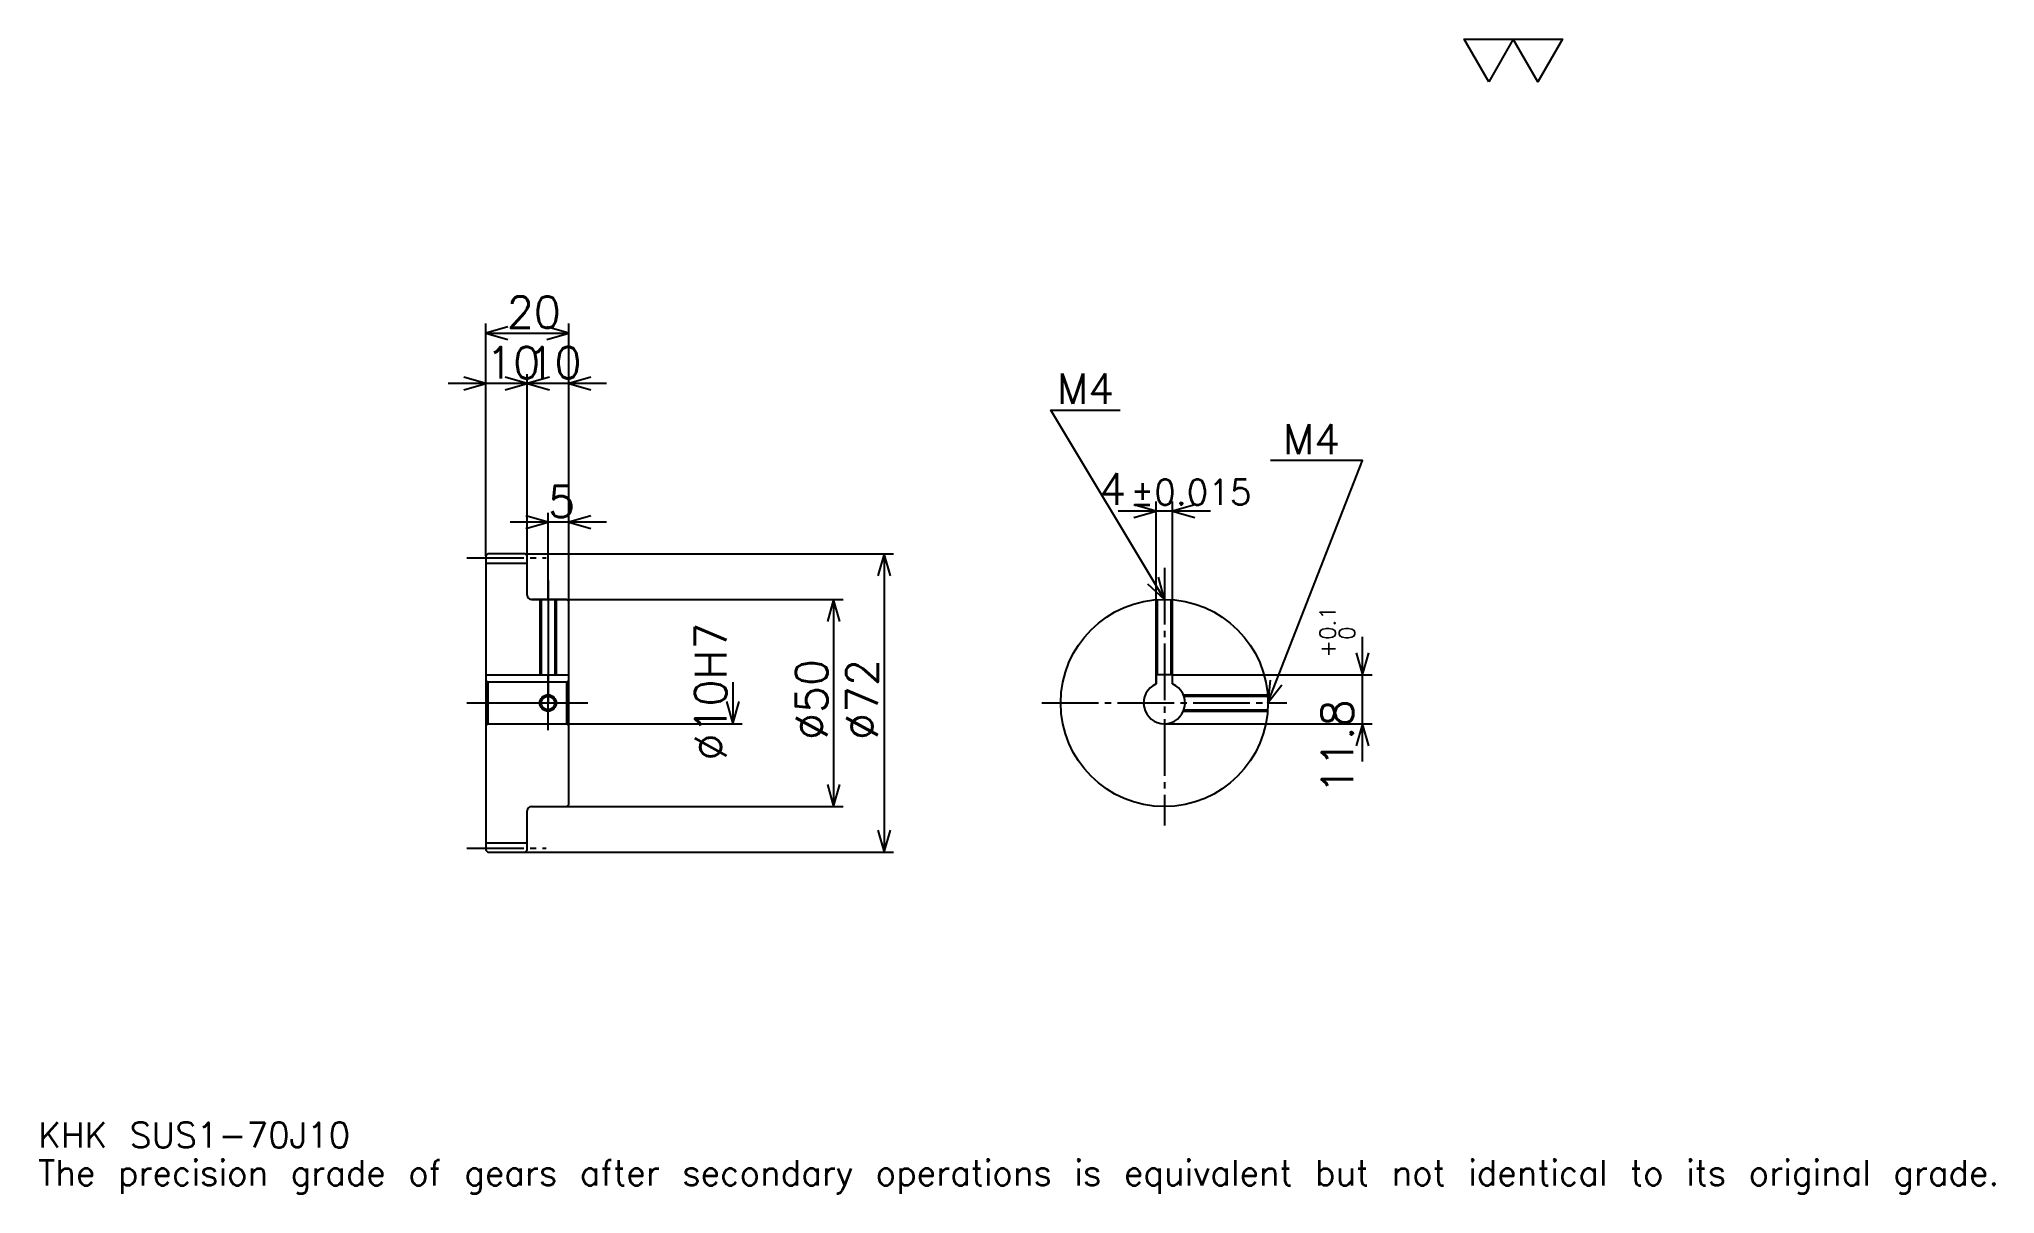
# Model space of a CAD drawing. Extents: x 15 to 487, y 6 to 284.
import ezdxf

# ---------------------------------------------------------------- set-up
doc = ezdxf.new("R2010")
doc.units = 0
doc.linetypes.add('DASHDOT', pattern=[18.260869, 13.695652, -1.521739, 1.521739, -1.521739])
doc.layers.get('0').update_dxf_attribs({"linetype": 'CONTINUOUS'})
doc.layers.add('DASHDOT', color=6, linetype='DASHDOT')
doc.styles.add('KANJI', font='TXT', dxfattribs={"bigfont": 'BIGFONT'})

msp = doc.modelspace()

# ---------------------------------------------------------------- linework, layer by layer
at = {"color": 5}
for p, q in [((123.260864, 160.021744), (123.260864, 215.565216)), ((123.260864, 213.282608), (143.260864, 213.282608)), ((143.260864, 160.021744), (143.260864, 215.565216)), ((133.260864, 160.021744), (133.260864, 203.391312)), ((142.391296, 201.108704), (114.130432, 201.108704)), ((152.391296, 201.108704), (124.130432, 201.108704)), ((138.260864, 160.021744), (138.260864, 169.913055)), ((298.086945, 170.32608), (275.82608, 170.32608)), ((284.956512, 130.821747), (284.956512, 172.608704)), ((288.956512, 130.821747), (288.956512, 172.608704)), ((152.391296, 167.630432), (129.130432, 167.630432)), ((123.260864, 159.521744), (123.260864, 160.021744)), ((132.760864, 160.021744), (143.260864, 160.021744)), ((133.260864, 159.521744), (133.260864, 160.021744)), ((138.260864, 149.021744), (138.260864, 160.021744)), ((138.260864, 149.021744), (138.260864, 160.021744)), ((143.260864, 160.021744), (221.630432, 160.021744)), ((143.260864, 148.521744), (143.260864, 160.021744)), ((219.347824, 160.021744), (219.347824, 88.021744)), ((134.260864, 149.021744), (143.260864, 149.021744)), ((143.260864, 149.021744), (209.456512, 149.021744)), ((207.173904, 149.021744), (207.173904, 99.021744)), ((334.782593, 109.891312), (334.782593, 139.952179)), ((182.82608, 129.021744), (182.82608, 119.021744)), ((288.956512, 130.821747), (337.065186, 130.821747)), ((143.260864, 119.021744), (185.108688, 119.021744)), ((286.956512, 119.021744), (337.065186, 119.021744)), ((134.260864, 99.021744), (143.260864, 99.021744)), ((143.260864, 99.021744), (209.456512, 99.021744)), ((132.760864, 88.021744), (143.260864, 88.021744)), ((143.260864, 88.021744), (221.630432, 88.021744))]:
    msp.add_line(p, q, dxfattribs=at)
at = {"color": 4}
for p, q in [((123.260864, 157.771744), (133.260864, 157.771744)), ((123.260864, 130.821747), (143.260864, 130.821747)), ((123.760864, 129.021744), (123.760864, 119.021744)), ((142.760864, 129.021744), (143.260864, 129.521744)), ((142.760864, 119.021744), (143.260864, 118.521744)), ((123.260864, 90.271744), (133.260864, 90.271744))]:
    msp.add_line(p, q, dxfattribs=at)
at = {"color": 7}
msp.add_lwpolyline([(365.217377, 273.913055), (359.282593, 284.200012), (383.021729, 284.200012), (377.086945, 273.913055), (371.152161, 284.200012), (365.217377, 273.913055)], dxfattribs=at)
at = {"color": 5}
for points in [[(128.586945, 214.804352), (123.260864, 213.282608), (128.586945, 211.760864)], [(137.934784, 211.760864), (143.260864, 213.282608), (137.934784, 214.804352)], [(117.934776, 199.586975), (123.260864, 201.108704), (117.934776, 202.630432)], [(127.934776, 199.586975), (133.260864, 201.108704), (127.934776, 202.630432)], [(138.586945, 202.630432), (133.260864, 201.108704), (138.586945, 199.586975)], [(148.586945, 202.630432), (143.260864, 201.108704), (148.586945, 199.586975)], [(286.956512, 149.021744), (259.565216, 194.67392), (276.304321, 194.67392)], [(311.956512, 124.021744), (334.782593, 182.5), (312.565247, 182.5)], [(279.630432, 168.804352), (284.956512, 170.32608), (279.630432, 171.847824)], [(294.282593, 171.847824), (288.956512, 170.32608), (294.282593, 168.804352)], [(132.934784, 166.108704), (138.260864, 167.630432), (132.934784, 169.152176)], [(148.586945, 169.152176), (143.260864, 167.630432), (148.586945, 166.108704)], [(220.869568, 154.695648), (219.347824, 160.021744), (217.82608, 154.695648)], [(282.911377, 152.805893), (286.956512, 149.021744), (285.521149, 154.37175)], [(208.695648, 143.695648), (207.173904, 149.021744), (205.652161, 143.695648)], [(333.260864, 136.147827), (334.782593, 130.821747), (336.304321, 136.147827)], [(312.475586, 129.536591), (311.956512, 124.021744), (315.31073, 128.429932)], [(181.304337, 124.347832), (182.82608, 119.021744), (184.347824, 124.347832)], [(336.304321, 113.695656), (334.782593, 119.021744), (333.260864, 113.695656)], [(205.652161, 104.347832), (207.173904, 99.021744), (208.695648, 104.347832)], [(217.82608, 93.347832), (219.347824, 88.021744), (220.869568, 93.347832)]]:
    msp.add_lwpolyline(points, dxfattribs=at)
at = {"color": 4}
for points in [[(133.260864, 150.021744), (133.260864, 159.521744), (132.760864, 160.021744), (123.760864, 160.021744), (123.260864, 159.521744), (123.260864, 118.521744)], [(134.260864, 99.021744), (142.760864, 99.021744), (143.260864, 99.521744), (143.260864, 148.521744), (142.760864, 149.021744), (134.260864, 149.021744)], [(136.260864, 149.021744), (136.260864, 130.821747)], [(136.640869, 149.021744), (136.640869, 130.821747)], [(139.880859, 149.021744), (139.880859, 130.821747)], [(140.260864, 149.021744), (140.260864, 130.821747)], [(284.956512, 128.604324), (284.956512, 148.94162)], [(285.336517, 130.821747), (285.336517, 148.969208)], [(288.576508, 130.821747), (288.576508, 148.969208)], [(288.956512, 128.604324), (288.956512, 148.94162)], [(123.260864, 118.521744), (123.760864, 119.021744), (142.760864, 119.021744), (142.760864, 129.021744), (123.760864, 129.021744), (123.260864, 129.521744)], [(288.956512, 128.604324), (288.956512, 130.821747), (284.956512, 130.821747), (284.956512, 128.604324)], [(291.539093, 126.021744), (311.876404, 126.021744)], [(291.686798, 125.641747), (311.903961, 125.641747)], [(123.260864, 118.521744), (123.260864, 88.521744), (123.760864, 88.021744), (132.760864, 88.021744), (133.260864, 88.521744), (133.260864, 98.021744)], [(291.539093, 122.021744), (311.876404, 122.021744)], [(291.686798, 122.401741), (311.903961, 122.401741)]]:
    msp.add_lwpolyline(points, dxfattribs=at)
for centre, radius in [((286.956512, 124.021744), 25), ((138.260864, 124.021744), 1.62)]:
    msp.add_circle(centre, radius, dxfattribs=at)
at = {"color": 7}
msp.add_circle((138.260864, 124.021744), 2, dxfattribs=at)
at = {"color": 4}
for centre, radius, start, end in [((134.260864, 150.021744), 1, 180, 270), ((286.956512, 124.021744), 5, 113.57817801, 66.42182199), ((134.260864, 98.021744), 1, 90, 180)]:
    msp.add_arc(centre, radius, start, end, dxfattribs=at)
at = {"layer": 'DASHDOT', "color": 7}
for p, q in [((118.695648, 159.021744), (137.82608, 159.021744)), ((286.956512, 156.630432), (286.956512, 94.456528)), ((138.260864, 149.021744), (138.260864, 124.021744)), ((118.695648, 124.021744), (147.82608, 124.021744)), ((257.391296, 124.021744), (316.521729, 124.021744)), ((118.695648, 89.021744), (137.82608, 89.021744))]:
    msp.add_line(p, q, dxfattribs=at)
for points in [[(138.260864, 153.58696), (138.260864, 126.256523)], [(138.260864, 117.456528), (138.260864, 130.58696)], [(131.695648, 124.021744), (144.82608, 124.021744)]]:
    msp.add_lwpolyline(points, dxfattribs=at)

# ---------------------------------------------------------------- texts
at = {"color": 7, "style": 'KANJI'}
for s, height, p in [('20', 7.608696, (128.315216, 214.5)), ('10', 7.608696, (123.315208, 202.326096)), ('10', 7.608696, (133.315216, 202.326096)), ('M4', 7.304348, (261.086945, 196.195648)), ('M4', 7.304348, (315.608704, 184.021744)), ('4', 7.608696, (271.250671, 171.847824)), ('5', 7.608696, (138.28804, 168.847839)), ('%%p0.015', 6.086957, (278.782349, 171.847824)), ('KHK SUS1-70J10', 6.086957, (15.217391, 16.73913)), ('The precision grade of gears after secondary operations is equivalent but not identical to its original grade.', 6.086957, (15.217391, 7.608696))]:
    msp.add_text(s, height=height, dxfattribs=at).set_placement(p)
for s, height, p in [('%%c10H7', 7.608696, (181.304337, 110.135872)), ('0.1', 3.804348, (328.239136, 139.240936)), ('0', 3.804348, (332.956512, 139.240936)), ('+', 3.804348, (328.239136, 134.980072)), ('%%c50', 7.608696, (205.652161, 115.081528)), ('%%c72', 7.608696, (217.82608, 115.081528)), ('11.8', 7.608696, (332.5, 102.046631))]:
    msp.add_text(s, height=height, rotation=90, dxfattribs=at).set_placement(p)

doc.saveas('drawing.dxf')
